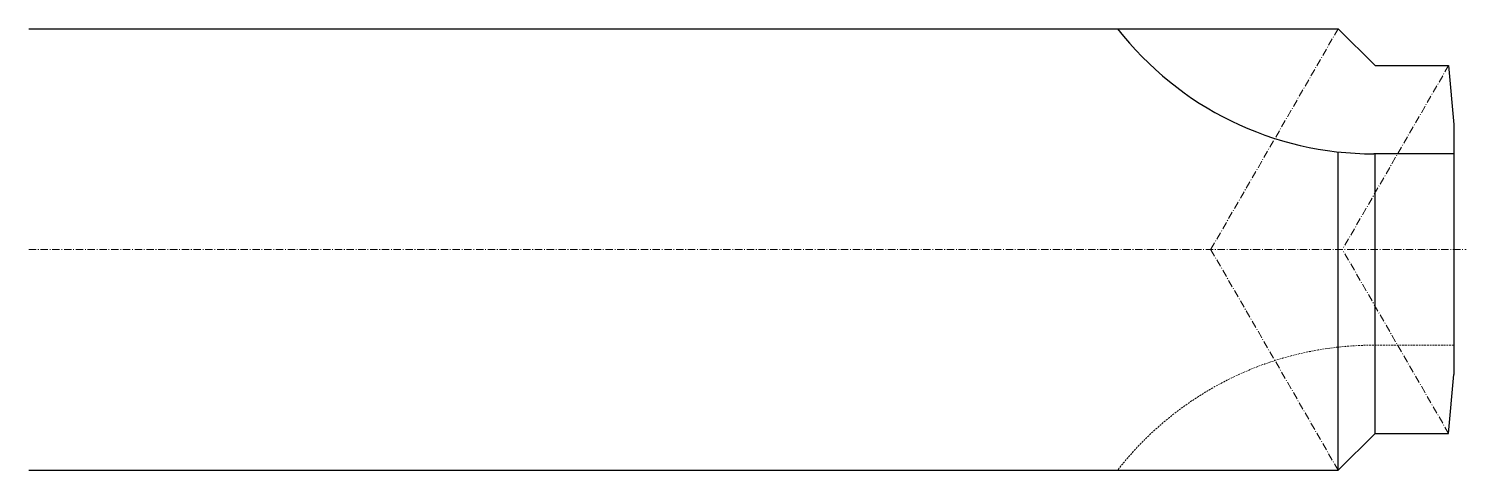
# Model space of a CAD drawing. Header units: millimetres. Extents: x -194 to 2, y -30 to 30.
import ezdxf

# ---------------------------------------------------------------- set-up
doc = ezdxf.new("R2010")
doc.units = ezdxf.units.MM
doc.linetypes.add('CENTER', pattern=[1.5, 1, -0.25, 0, -0.25])
doc.linetypes.add('HIDDEN', pattern=[0.375, 0.25, -0.125])
for name, color, linetype, lineweight in [('1', 4, 'Continuous', 30), ('3', 1, 'HIDDEN', 9), ('4', 2, 'CENTER', 9)]:
    doc.layers.add(name, color=color, linetype=linetype, lineweight=lineweight)

msp = doc.modelspace()

# ---------------------------------------------------------------- linework, layer by layer
at = {"layer": '1'}
for p, q in [((-193.7, 30), (-15.7, 30)), ((-10.7, 25), (-15.7, 30)), ((-10.7, 25), (-0.7, 25)), ((-0.7, 25), (0, 17)), ((0, 17), (0, -17)), ((-15.7, -30), (-15.7, 13.26)), ((0, 13), (-10.87, 13)), ((-10.7, -25), (-10.7, 13)), ((-0.7, -25), (0, -17)), ((-10.7, -25), (-15.7, -30)), ((-10.7, -25), (-0.7, -25)), ((-193.7, -30), (-15.7, -30))]:
    msp.add_line(p, q, dxfattribs=at)
msp.add_arc((-10.87, 57.18), 44.18, 217.9694, 270, dxfattribs=at)
at = {"layer": '3'}
msp.add_line((0, -13), (-10.87, -13), dxfattribs=at)
msp.add_arc((-10.87, -57.18), 44.18, 90, 142.0306, dxfattribs=at)
at = {"layer": '4'}
for p, q in [((-15.7, 30), (-33.02, 0)), ((-0.7, 25), (-15.13, 0)), ((-193.7, 0), (1.7, 0)), ((-15.7, -30), (-33.02, 0)), ((-0.7, -25), (-15.13, 0))]:
    msp.add_line(p, q, dxfattribs=at)

doc.saveas('drawing.dxf')
